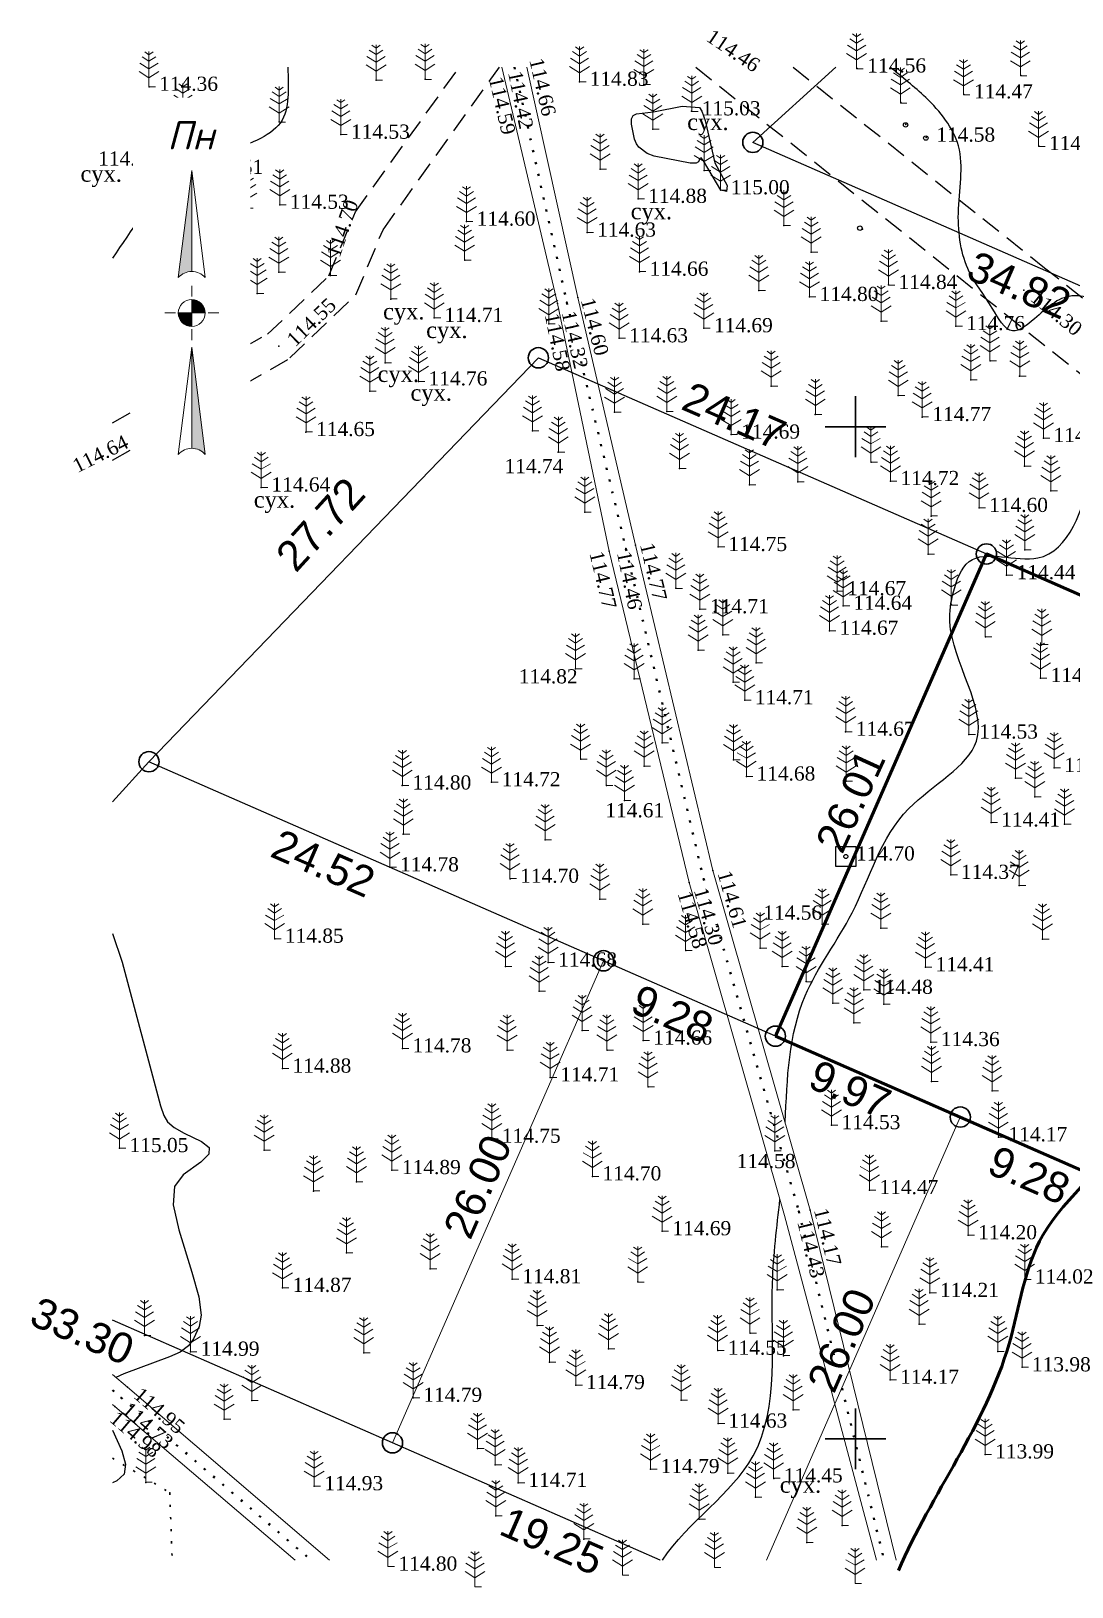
# Model space of a CAD drawing. Header units: millimetres. Extents: x 5405659.3 to 5405748.9, y 5524992.7 to 5525069.5.
# Drawn here: x 5405659.3 to 5405710.7, y 5524992.7 to 5525069.5 of the extents above; entities that cross this region are included whole.
import ezdxf
from ezdxf.enums import TextEntityAlignment as Align

# ---------------------------------------------------------------- set-up
doc = ezdxf.new("R2010")
doc.units = ezdxf.units.MM
doc.set_wipeout_variables(frame=1)
doc.linetypes.add('DASHEDX2', pattern=[1.5, 1, -0.5])
doc.linetypes.add('HIDDEN', pattern=[0.5, 0, -0.5])
for name, color, linetype, lineweight in [('#Лист (текст_ПН)', 250, 'Continuous', 0), ('#Штамп', 250, 'Continuous', 0), ('11900000', 1, 'Continuous', 30), ('Контур', 7, 'HIDDEN', 30), ('рельеф', 7, 'Continuous', 0), ('ТОЧКИ', 7, 'Continuous', 30)]:
    doc.layers.add(name, color=color, linetype=linetype, lineweight=lineweight)
for name, color, linetype in [('SC007', 7, 'Continuous'), ('горизонтали', 42, 'Continuous'), ('дороги', 7, 'Continuous'), ('Ділянки_Межі', 10, 'Continuous'), ('надписи', 7, 'Continuous'), ('отметки', 7, 'Continuous'), ('промеры', 185, 'Continuous'), ('Растительность', 7, 'Continuous'), ('столбы', 7, 'Continuous')]:
    doc.layers.add(name, color=color, linetype=linetype)
doc.styles.get("Standard").update_dxf_attribs({"font": 'arial.ttf'})
doc.styles.add('times', font='times.ttf')
doc.styles.add('Мой_Топо', font='isocpeui.ttf')
doc.linetypes.add('канава 0', pattern='A,0.9,0,["|",Standard,S=0.25,R=0,X=0,Y=0],0.1', length=1)

# ---------------------------------------------------------------- blocks, each defined once
blk = doc.blocks.new('A$C51FE15A3')
at = {"layer": 'Растительность', "color": 94, "lineweight": 0}
for points in [[(-0.201, 1.726), (0, 1.584), (0.201, 1.726)], [(0, 1.75), (0, 0), (0.319, 0)], [(-0.447, 1.172), (0, 0.895), (0.447, 1.172)], [(-0.343, 1.489), (0, 1.267), (0.343, 1.489)], [(-0.493, 0.753), (0, 0.444), (0.493, 0.753)]]:
    blk.add_lwpolyline(points, dxfattribs=at)
blk = doc.blocks.new('SYMBOL902')
at = {"layer": 'SC007'}
blk.add_lwpolyline([(-1.25, -1.25), (-1.25, 1.25), (1.25, 1.25), (1.25, -1.25)], close=True, dxfattribs=at)
blk.add_circle((0, 0), 0.25, dxfattribs=at)
blk = doc.blocks.new('*U5')
at = {"color": 0}
for points in [[(-0.113, 0), (-0.109, -0.029), (-0.097, -0.056)], [(-0.113, 0), (-0.097, -0.056), (0, 0)], [(-0.097, -0.056), (0, -0.113), (0, 0)], [(-0.097, -0.056), (-0.08, -0.08), (-0.056, -0.097)], [(-0.097, -0.056), (-0.056, -0.097), (0, -0.113)], [(-0.056, -0.097), (-0.029, -0.109), (0, -0.113)]]:
    blk.add_solid(points, dxfattribs=at)
blk = doc.blocks.new('*U6')
at = {"color": 0}
for points in [[(0, 0), (0.097, 0.056), (0, 0.113)], [(0.097, 0.056), (0.029, 0.109), (0, 0.113)], [(0, 0), (0.113, 0), (0.097, 0.056)], [(0.097, 0.056), (0.056, 0.097), (0.029, 0.109)], [(0.097, 0.056), (0.08, 0.08), (0.056, 0.097)], [(0.113, 0), (0.109, 0.029), (0.097, 0.056)]]:
    blk.add_solid(points, dxfattribs=at)
blk = doc.blocks.new('*U7')
at = {"color": 0}
for points in [[(0, -1.136), (0.021, -1.138), (0, -0.288)], [(0.021, -1.138), (0.042, -1.142), (0, -0.288)], [(0.042, -1.142), (0.062, -1.15), (0, -0.288)], [(0.062, -1.15), (0.081, -1.16), (0, -0.288)], [(0.081, -1.16), (0.098, -1.173), (0, -0.288)], [(0.098, -1.173), (0.113, -1.188), (0, -0.288)]]:
    blk.add_solid(points, dxfattribs=at)
blk = doc.blocks.new('*U8')
at = {"color": 0}
for points in [[(-0.113, 0.297), (-0.098, 0.312), (0, 1.197)], [(-0.098, 0.312), (-0.081, 0.325), (0, 1.197)], [(-0.081, 0.325), (-0.062, 0.335), (0, 1.197)], [(-0.062, 0.335), (-0.042, 0.343), (0, 1.197)], [(-0.042, 0.343), (-0.021, 0.347), (0, 1.197)], [(-0.021, 0.347), (0, 0.349), (0, 1.197)]]:
    blk.add_solid(points, dxfattribs=at)
blk = doc.blocks.new('#Північ')
at = {"color": 7}
blk.add_wipeout([(-2.901, 10.635), (2.901, 10.635), (2.901, -7.981), (-2.901, -7.981)], dxfattribs=at).dxf.layer = '#Лист (текст_ПН)'
at = {"layer": '#Лист (текст_ПН)'}
for p, q in [((-0.663, 1.748), (0, 7.043)), ((0, 7.043), (0, 2.052)), ((0, 7.043), (0.663, 1.748)), ((0, 1.337), (0, 0.807)), ((-1.337, 0), (-0.807, 0)), ((-0.662, 0), (0.662, 0)), ((0, 0.662), (0, -0.662)), ((1.337, 0), (0.807, 0)), ((0, -1.337), (0, -0.807)), ((-0.663, -6.99), (0, -1.695)), ((0, -1.695), (0.663, -6.99)), ((0, -1.695), (0, -6.686))]:
    blk.add_line(p, q, dxfattribs=at)
at = {"layer": '#Лист (текст_ПН)', "flags": 128}
for points in [[(0, 7.043), (-0.663, 1.748, -0.218585), (0, 2.052)], [(0, 0), (-0.662, 0, 0.414214), (0, -0.662)]]:
    blk.add_lwpolyline(points, format="xyb", close=True, dxfattribs=at)
at = {"layer": '#Лист (текст_ПН)'}
blk.add_circle((0, 0), 0.662, dxfattribs=at)
for centre in [(0, 1.178), (0, -7.56)]:
    blk.add_arc(centre, 0.874, 40.67981, 139.32019, dxfattribs=at)
at = {"layer": '#Лист (текст_ПН)', "xscale": 5.883850111352785, "yscale": 5.883850111352785, "zscale": 5.883850111352785}
for name in ['*U8', '*U5', '*U6', '*U7']:
    blk.add_blockref(name, (0, 0), dxfattribs=at)
at = {"layer": '#Лист (текст_ПН)', "style": 'Мой_Топо'}
blk.add_text('Пн', height=1.4, dxfattribs=at).set_placement((-1.217, 8.077))

msp = doc.modelspace()

# ---------------------------------------------------------------- linework, layer by layer
at = {"layer": '11900000', "color": 7}
for points in [[(5405700, 5525048.5, 0), (5405700, 5525051.5, 0)], [(5405700, 5525048.5, 0), (5405700, 5525051.5, 0)], [(5405698.5, 5525050, 0), (5405701.5, 5525050, 0)], [(5405698.5, 5525050, 0), (5405701.5, 5525050, 0)], [(5405700, 5524998.5, 0), (5405700, 5525001.5, 0)], [(5405700, 5524998.5, 0), (5405700, 5525001.5, 0)], [(5405698.5, 5525000, 0), (5405701.5, 5525000, 0)], [(5405698.5, 5525000, 0), (5405701.5, 5525000, 0)]]:
    msp.add_polyline3d(points, dxfattribs=at)
at = {"layer": 'горизонтали', "color": 32}
for points in [[(5405692.497, 5525063.142, 115), (5405692.377, 5525063.282, 115), (5405692.307, 5525063.252, 115), (5405692.247, 5525063.082, 115), (5405692.127, 5525063.012, 115), (5405691.827, 5525063.012, 115), (5405690.057, 5525063.372, 115), (5405689.717, 5525063.492, 115), (5405689.297, 5525063.812, 115), (5405689.177, 5525063.972, 115), (5405689.077, 5525064.202, 115), (5405688.937, 5525064.952, 115), (5405688.937, 5525065.212, 115), (5405689.017, 5525065.382, 115), (5405689.187, 5525065.452, 115), (5405690.027, 5525065.552, 115), (5405691.437, 5525065.832, 115), (5405692.287, 5525065.762, 115), (5405692.417, 5525065.592, 115), (5405692.577, 5525065.132, 115), (5405693.057, 5525063.042, 115), (5405693.66, 5525061.911, 115), (5405693.628, 5525061.627, 115), (5405693.344, 5525061.682, 115.001)], [(5405693.344, 5525061.682, 115.001), (5405692.497, 5525063.142, 115), (5405692.497, 5525063.142, 115)], [(5405663.289, 5525024.968, 115), (5405663.757, 5525023.542, 115), (5405665.667, 5525016.442, 115), (5405665.827, 5525015.972, 115), (5405666.007, 5525015.662, 115), (5405666.337, 5525015.372, 115), (5405666.827, 5525015.092, 115), (5405667.687, 5525014.692, 115), (5405668.057, 5525014.392, 115), (5405668.047, 5525014.052, 115), (5405667.657, 5525013.662, 115), (5405666.777, 5525013.042, 115), (5405666.357, 5525012.462, 115), (5405666.287, 5525011.562, 115), (5405666.557, 5525010.322, 115), (5405667.207, 5525008.232, 115), (5405667.547, 5525007.002, 115), (5405667.667, 5525006.102, 115), (5405667.577, 5525005.542, 115), (5405667.297, 5525004.942, 115), (5405667.037, 5525004.582, 115), (5405666.637, 5525004.282, 115), (5405666.107, 5525004.042, 115), (5405663.847, 5525003.212, 115), (5405663.456, 5525003.031, 115)], [(5405663.289, 5525000.417, 115), (5405663.747, 5524999.402, 115), (5405663.937, 5524998.742, 115), (5405663.857, 5524998.252, 115), (5405663.497, 5524997.922, 115), (5405663.289, 5524997.826, 115)]]:
    msp.add_polyline3d(points, dxfattribs=at)
for points, knots in [([(5405671.951, 5525067.759), (5405671.978, 5525066.721), (5405672.149, 5525064.608), (5405668.827, 5525063.622), (5405665.712, 5525061.906), (5405664.207, 5525059.729), (5405663.289, 5525058.32)], [248.123054, 248.123054, 248.123054, 248.123054, 250.990412, 254.056617, 256.937883, 261.866109, 261.866109, 261.866109, 261.866109]), ([(5405696.535, 5525015.637), (5405696.618, 5525017.792), (5405696.773, 5525021.579), (5405700.355, 5525026.168), (5405701.587, 5525031.219), (5405707.844, 5525034.322), (5405704.349, 5525038.922), (5405704.793, 5525041.873), (5405705.68, 5525044.271), (5405710.18, 5525042.352), (5405711.775, 5525048.004), (5405713.177, 5525051.642), (5405712.867, 5525056.243), (5405710.199, 5525056.594), (5405709.177, 5525055.586), (5405707.613, 5525054.298), (5405706.635, 5525056.194), (5405705.333, 5525057.741), (5405704.887, 5525060.693), (5405705.598, 5525063.827), (5405703.664, 5525066.228), (5405702.306, 5525067.264), (5405701.726, 5525067.759)], [140.149315, 140.149315, 140.149315, 140.149315, 146.483716, 151.20284, 157.068092, 161.784349, 167.821785, 169.320726, 170.998422, 174.398806, 179.41111, 184.074826, 188.386415, 189.287916, 191.453536, 192.680019, 194.198235, 196.312621, 199.255312, 202.588988, 205.462546, 207.76882, 207.76882, 207.76882, 207.76882]), ([(5405690.459, 5524994.007), (5405691.732, 5524995.913), (5405696.624, 5524998.962), (5405695.588, 5525006.302), (5405696.122, 5525010.46), (5405696.271, 5525011.827)], [116.790216, 116.790216, 116.790216, 116.790216, 123.610397, 132.197679, 136.354561, 136.354561, 136.354561, 136.354561])]:
    msp.add_open_spline(points, degree=3, knots=knots, dxfattribs=at)
at = {"layer": 'горизонтали', "color": 32, "lineweight": 50}
msp.add_open_spline([(5405702.125, 5524993.484), (5405703.747, 5524997.269), (5405707.643, 5525002.208), (5405708.598, 5525010.808), (5405714.124, 5525014.545), (5405713.432, 5525022.399), (5405716.062, 5525028.88), (5405719.178, 5525035.223), (5405722.202, 5525039.918), (5405722.175, 5525046.73), (5405720.523, 5525054.83), (5405720.269, 5525062.253), (5405720.763, 5525066.826), (5405720.701, 5525067.759)], degree=3, knots=[91.7787, 91.7787, 91.7787, 91.7787, 104.226627, 109.852721, 116.696969, 121.509902, 131.971194, 137.362202, 142.856238, 148.280248, 157.138434, 167.759647, 170.593833, 170.593833, 170.593833, 170.593833], dxfattribs=at)
at = {"layer": 'дороги', "color": 7, "linetype": 'DASHEDX2'}
for points, elevation in [([(5405675.289, 5525060.612), (5405680.429, 5525067.759)], 115.262), ([(5405676.656, 5525059.733), (5405682.409, 5525067.759)], 115.262), ([(5405670.949, 5525054.563), (5405673.97, 5525057.445), (5405675.289, 5525060.612)], 114.545), ([(5405672.053, 5525053.405), (5405675.318, 5525056.52), (5405676.656, 5525059.733)], 114.545), ([(5405663.289, 5525050.186), (5405670.953, 5525054.591)], 115.262), ([(5405663.289, 5525048.34), (5405672.049, 5525053.377)], 115.262)]:
    msp.add_lwpolyline(points, dxfattribs=dict(at, elevation=elevation))
for points in [[(5405692.11, 5525067.759), (5405707.395, 5525055.571), (5405726.141, 5525040.719), (5405738.991, 5525030.692), (5405746.033, 5525024.528)], [(5405696.921, 5525067.759), (5405709.261, 5525057.919), (5405727.995, 5525043.077), (5405740.903, 5525033.006), (5405746.033, 5525028.515)]]:
    msp.add_lwpolyline(points, dxfattribs=at)
at = {"layer": 'Ділянки_Межі', "lineweight": 25}
for points in [[(5405663.289, 5525031.469), (5405665.089, 5525033.448), (5405684.332, 5525053.405), (5405706.475, 5525043.711), (5405724.106, 5525035.986), (5405734.055, 5525031.63), (5405736.863, 5525038.043), (5405739.67, 5525044.455), (5405726.827, 5525050.078), (5405694.931, 5525064.048), (5405699.039, 5525067.759)], [(5405690.346, 5524994.007), (5405677.123, 5524999.796), (5405663.289, 5525005.853)]]:
    msp.add_lwpolyline(points, dxfattribs=at)
at = {"layer": 'Ділянки_Межі'}
for points in [[(5405734.568, 5525067.759), (5405726.827, 5525050.078), (5405694.931, 5525064.048)], [(5405694.931, 5525064.048), (5405699.039, 5525067.759)]]:
    msp.add_lwpolyline(points, dxfattribs=at)
msp.add_lwpolyline([(5405665.089, 5525033.448), (5405684.332, 5525053.405), (5405706.475, 5525043.711), (5405696.046, 5525019.889), (5405687.55, 5525023.614)], close=True, dxfattribs=at)
at = {"layer": 'Ділянки_Межі', "lineweight": 50}
msp.add_lwpolyline([(5405696.046, 5525019.889), (5405706.475, 5525043.711), (5405724.106, 5525035.986), (5405713.679, 5525012.169), (5405705.184, 5525015.894)], close=True, dxfattribs=at)
at = {"layer": 'Ділянки_Межі', "lineweight": 0}
for points in [[(5405663.289, 5525031.469), (5405665.089, 5525033.448), (5405687.55, 5525023.614), (5405677.123, 5524999.796), (5405663.289, 5525005.853)], [(5405677.123, 5524999.796), (5405687.55, 5525023.614), (5405696.046, 5525019.889), (5405705.184, 5525015.894), (5405695.601, 5524994.007)], [(5405695.601, 5524994.007), (5405705.184, 5525015.894), (5405713.679, 5525012.169), (5405737.885, 5525001.577), (5405735.048, 5524994.007)], [(5405690.346, 5524994.007), (5405677.123, 5524999.796)]]:
    msp.add_lwpolyline(points, dxfattribs=at)
at = {"layer": 'Контур', "color": 7, "linetype": 'HIDDEN', "elevation": 115.325}
msp.add_lwpolyline([(5405663.289, 5524999.044), (5405666.119, 5524997.33), (5405666.236, 5524994.007)], dxfattribs=at)
at = {"layer": 'отметки', "color": 7}
for p in [(5405700.085, 5525067.698, 114.559), (5405708.171, 5525067.352, 114.366), (5405665.094, 5525066.794, 114.359), (5405676.309, 5525067.121, 114.536), (5405678.737, 5525067.165, 114.502), (5405686.366, 5525067.041, 114.834), (5405689.547, 5525066.905, 114.872), (5405702.238, 5525066.009, 114.525), (5405705.359, 5525066.417, 114.471), (5405666.771, 5525065.209, 114.456), (5405671.518, 5525065.055, 114.496), (5405691.907, 5525065.582, 115.033), (5405674.571, 5525064.428, 114.528), (5405689.988, 5525064.702, 115.074), (5405702.497, 5525064.934, 114.525), (5405703.497, 5525064.282, 114.575), (5405709.065, 5525063.863, 114.376), (5405667.327, 5525062.691, 114.506), (5405687.384, 5525062.717, 114.861), (5405692.53, 5525062.653, 114.989), (5405689.256, 5525061.256, 114.876), (5405693.344, 5525061.682, 115.001), (5405667.481, 5525060.674, 114.562), (5405669.92, 5525060.795, 114.557), (5405671.551, 5525060.966, 114.53), (5405680.785, 5525060.132, 114.599), (5405686.738, 5525059.59, 114.633), (5405696.464, 5525059.943, 115.041), (5405700.356, 5525059.765, 114.953), (5405680.694, 5525058.224, 114.572), (5405697.821, 5525058.622, 114.966), (5405671.512, 5525057.628, 114.601), (5405674.057, 5525057.468, 114.704), (5405689.329, 5525057.658, 114.658), (5405670.439, 5525056.584, 114.607), (5405695.232, 5525056.728, 114.865), (5405701.631, 5525057.003, 114.843), (5405708.328, 5525056.745, 114.299), (5405677.039, 5525056.308, 114.642), (5405685.273, 5525056.081, 114.576), (5405685.743, 5525056.149, 114.325), (5405686.281, 5525056.381, 114.601), (5405697.73, 5525056.409, 114.797), (5405679.187, 5525055.373, 114.706), (5405684.851, 5525055.081, 114.676), (5405701.268, 5525055.218, 114.711), (5405688.319, 5525054.367, 114.63), (5405692.51, 5525054.866, 114.689), (5405704.97, 5525054.97, 114.763), (5405671.501, 5525053.984, 114.545), (5405676.757, 5525053.156, 114.653), (5405706.651, 5525053.252, 114.654), (5405678.406, 5525052.238, 114.763), (5405695.844, 5525051.997, 114.62), (5405705.703, 5525052.315, 114.818), (5405708.116, 5525052.496, 114.881), (5405676.001, 5525051.755, 114.707), (5405702.116, 5525051.539, 114.743), (5405688.098, 5525050.712, 114.734), (5405690.681, 5525050.748, 114.683), (5405698.019, 5525050.603, 114.739), (5405703.302, 5525050.476, 114.77), (5405672.848, 5525049.736, 114.645), (5405684.04, 5525049.792, 114.749), (5405693.857, 5525049.612, 114.692), (5405709.288, 5525049.44, 114.771), (5405685.317, 5525048.735, 114.737), (5405700.772, 5525048.255, 114.775), (5405691.314, 5525047.936, 114.693), (5405701.726, 5525047.315, 114.719), (5405708.361, 5525048.046, 114.721), (5405670.64, 5525046.997, 114.645), (5405694.76, 5525047.131, 114.76), (5405697.148, 5525047.276, 114.717), (5405709.663, 5525046.831, 114.623), (5405686.626, 5525045.779, 114.73), (5405706.108, 5525045.986, 114.596), (5405703.736, 5525045.587, 114.687), (5405687.823, 5525043.851, 114.771), (5405688.657, 5525043.976, 114.464), (5405689.132, 5525044.144, 114.765), (5405693.218, 5525044.056, 114.753), (5405703.592, 5525043.7, 114.55), (5405708.372, 5525043.914, 114.547), (5405691.127, 5525042.015, 114.744), (5405707.467, 5525042.666, 114.439), (5405699.098, 5525041.875, 114.665), (5405699.395, 5525041.152, 114.641), (5405704.744, 5525041.193, 114.501), (5405692.312, 5525040.982, 114.707), (5405693.452, 5525039.722, 114.673), (5405698.716, 5525039.921, 114.673), (5405706.422, 5525039.618, 114.416), (5405692.232, 5525038.956, 114.723), (5405709.207, 5525039.244, 114.361), (5405695.088, 5525038.327, 114.688), (5405686.17, 5525038.04, 114.823), (5405689.062, 5525037.536, 114.722), (5405693.956, 5525037.38, 114.767), (5405709.147, 5525037.582, 114.405), (5405694.528, 5525036.486, 114.706), (5405690.451, 5525034.377, 114.686), (5405699.518, 5525034.929, 114.671), (5405705.612, 5525034.791, 114.527), (5405686.424, 5525033.57, 114.69), (5405693.977, 5525033.537, 114.645), (5405689.562, 5525033.23, 114.668), (5405694.611, 5525032.717, 114.68), (5405709.821, 5525033.139, 114.295), (5405677.609, 5525032.274, 114.801), (5405682.021, 5525032.434, 114.724), (5405687.691, 5525032.279, 114.614), (5405699.544, 5525032.493, 114.642), (5405707.916, 5525032.629, 114.383), (5405688.588, 5525031.527, 114.609), (5405708.86, 5525031.719, 114.335), (5405706.705, 5525030.445, 114.407), (5405677.657, 5525029.865, 114.752), (5405710.339, 5525030.361, 114.286), (5405684.667, 5525029.592, 114.658), (5405676.996, 5525028.23, 114.776), (5405682.934, 5525027.666, 114.699), (5405691.779, 5525027.482, 114.584), (5405692.487, 5525027.669, 114.298), (5405692.958, 5525028.067, 114.615), (5405704.715, 5525027.86, 114.366), (5405708.095, 5525027.334, 114.248), (5405687.365, 5525026.662, 114.577), (5405689.49, 5525025.426, 114.651), (5405698.365, 5525025.421, 114.563), (5405701.256, 5525025.221, 114.528), (5405671.305, 5525024.704, 114.85), (5405695.3, 5525024.236, 114.575), (5405709.25, 5525024.684, 114.236), (5405684.812, 5525023.526, 114.684), (5405691.614, 5525024.122, 114.656), (5405682.706, 5525023.334, 114.743), (5405696.384, 5525023.332, 114.569), (5405703.462, 5525023.293, 114.406), (5405684.373, 5525022.115, 114.673), (5405697.56, 5525022.582, 114.564), (5405700.417, 5525022.179, 114.476), (5405698.883, 5525021.522, 114.587), (5405701.397, 5525021.473, 114.388), (5405699.925, 5525020.546, 114.505), (5405686.497, 5525020.171, 114.71), (5405689.511, 5525019.671, 114.658), (5405677.616, 5525019.284, 114.783), (5405682.79, 5525019.191, 114.681), (5405687.724, 5525019.198, 114.729), (5405703.723, 5525019.597, 114.356), (5405671.681, 5525018.285, 114.881), (5405684.918, 5525017.851, 114.708), (5405689.753, 5525017.38, 114.601), (5405703.765, 5525017.651, 114.299), (5405706.75, 5525017.188, 114.191), (5405698.816, 5525015.493, 114.525), (5405663.629, 5525014.36, 115.049), (5405670.783, 5525014.249, 114.978), (5405682.026, 5525014.823, 114.753), (5405707.063, 5525014.893, 114.167), (5405696.018, 5525014.222, 114.582), (5405677.09, 5525013.271, 114.886), (5405687, 5525012.962, 114.701), (5405673.223, 5525012.237, 114.905), (5405675.339, 5525012.69, 114.887), (5405700.69, 5525012.283, 114.468), (5405697.201, 5525011.239, 114.434), (5405697.77, 5525011.296, 114.172), (5405690.455, 5525010.253, 114.695), (5405705.567, 5525010.053, 114.2), (5405674.847, 5525009.176, 114.899), (5405701.292, 5525009.484, 114.286), (5405678.987, 5525008.391, 114.855), (5405671.69, 5525007.453, 114.874), (5405683.038, 5525007.88, 114.808), (5405689.245, 5525007.743, 114.717), (5405696.139, 5525007.349, 114.495), (5405708.365, 5525007.868, 114.025), (5405703.681, 5525007.201, 114.211), (5405664.868, 5525005.096, 115.098), (5405684.267, 5525005.586, 114.827), (5405694.795, 5525005.212, 114.543), (5405703.144, 5525005.652, 114.181), (5405667.143, 5525004.301, 114.994), (5405687.804, 5525004.437, 114.791), (5405693.195, 5525004.351, 114.547), (5405707.039, 5525004.308, 114.023), (5405675.702, 5525004.239, 114.878), (5405684.884, 5525003.783, 114.809), (5405696.447, 5525004.101, 114.398), (5405708.233, 5525003.531, 113.875), (5405701.715, 5525002.914, 114.175), (5405663.71, 5525002.037, 114.731), (5405664.026, 5525002.544, 114.949), (5405678.147, 5525002.024, 114.794), (5405686.186, 5525002.65, 114.791), (5405663.41, 5525001.585, 114.98), (5405670.173, 5525001.888, 114.965), (5405691.387, 5525001.913, 114.709), (5405696.921, 5525001.425, 114.387), (5405668.812, 5525000.961, 115.002), (5405693.223, 5525000.748, 114.633), (5405681.332, 5524999.519, 114.738), (5405706.407, 5524999.227, 113.988), (5405682.204, 5524998.709, 114.688), (5405689.876, 5524998.499, 114.787), (5405693.694, 5524998.301, 114.491), (5405664.941, 5524997.837, 114.985), (5405666.119, 5524997.33, 114.957), (5405673.253, 5524997.654, 114.931), (5405683.337, 5524997.82, 114.714), (5405695.964, 5524998.04, 114.447), (5405695.068, 5524997.114, 114.358), (5405682.226, 5524996.195, 114.73), (5405692.275, 5524996.031, 114.529), (5405686.585, 5524995.045, 114.631), (5405699.339, 5524995.713, 114.23), (5405697.606, 5524994.865, 114.245)]:
    msp.add_point(p, dxfattribs=at)
at = {"layer": 'рельеф', "color": 7, "linetype": 'канава 0'}
for points, elevation in [([(5405682.525, 5525067.759), (5405685.27, 5525056.08), (5405687.823, 5525043.851), (5405691.78, 5525027.48), (5405696.498, 5525011.035), (5405701.034, 5524994.007)], 114.59), ([(5405702.021, 5524994.007), (5405697.77, 5525011.296), (5405692.958, 5525028.067), (5405689.132, 5525044.144), (5405686.281, 5525056.381), (5405683.764, 5525067.759)], 113.553), ([(5405674.017, 5524994.007), (5405664.026, 5525002.544), (5405663.289, 5525003.173)], 113.66), ([(5405663.289, 5525001.689), (5405663.41, 5525001.585), (5405672.317, 5524994.007)], 113.39)]:
    msp.add_lwpolyline(points, dxfattribs=dict(at, elevation=elevation))
at = {"layer": 'рельеф', "color": 7, "linetype": 'HIDDEN', "lineweight": 40}
for points, elevation in [([(5405683.152, 5525067.759), (5405685.74, 5525056.14), (5405688.66, 5525043.97), (5405692.49, 5525027.67), (5405697.2, 5525011.24), (5405701.416, 5524994.007)], 114.42), ([(5405663.289, 5525002.393), (5405663.7, 5525002.04), (5405673.098, 5524994.007)], 113.4)]:
    msp.add_lwpolyline(points, dxfattribs=dict(at, elevation=elevation))
at = {"layer": 'столбы', "color": 7}
for centre in [(5405702.48, 5525064.91, 114.53), (5405703.48, 5525064.26, 114.58), (5405700.22, 5525059.81, 114.89)]:
    msp.add_circle(centre, 0.11, dxfattribs=at)
at = {"layer": 'ТОЧКИ'}
for centre in [(5405694.931, 5525064.048, 107.24), (5405684.332, 5525053.405), (5405706.475, 5525043.711), (5405665.089, 5525033.448), (5405687.55, 5525023.614, 107.24), (5405696.046, 5525019.889, 107.24), (5405705.184, 5525015.894, 107.24), (5405677.123, 5524999.796)]:
    msp.add_circle(centre, 0.5, dxfattribs=at)

# ---------------------------------------------------------------- block references
at = {"layer": 'отметки', "color": 7, "xscale": 0.400000000372529, "yscale": 0.400000000372529, "zscale": 0.400000000372529}
msp.add_blockref('SYMBOL902', (5405699.527, 5525028.766, 114.703), dxfattribs=at)
at = {"layer": 'Растительность', "color": 7}
for p in [(5405676.31, 5525067.12, 114.54), (5405678.73, 5525067.16, 114.5), (5405700.06, 5525067.68, 114.56), (5405708.15, 5525067.33, 114.37), (5405665.09, 5525066.79, 114.36), (5405686.37, 5525067.04, 114.83), (5405689.55, 5525066.9, 114.87), (5405705.34, 5525066.39, 114.47), (5405691.91, 5525065.58, 115.03), (5405702.22, 5525065.99, 114.53), (5405666.77, 5525065.21, 114.46), (5405671.52, 5525065.05, 114.5), (5405674.57, 5525064.43, 114.53), (5405689.99, 5525064.7, 115.07), (5405709.05, 5525063.84, 114.38), (5405667.33, 5525062.69, 114.51), (5405687.38, 5525062.72, 114.86), (5405692.53, 5525062.65, 114.99), (5405693.34, 5525061.68, 115), (5405671.55, 5525060.96, 114.53), (5405689.26, 5525061.26, 114.88), (5405667.48, 5525060.67, 114.56), (5405669.92, 5525060.79, 114.56), (5405680.78, 5525060.13, 114.6), (5405686.74, 5525059.59, 114.63), (5405696.47, 5525059.94, 115.04), (5405697.82, 5525058.62, 114.97), (5405680.69, 5525058.22, 114.57), (5405671.51, 5525057.63, 114.6), (5405674.06, 5525057.47, 114.7), (5405689.33, 5525057.66, 114.66), (5405670.44, 5525056.58, 114.61), (5405677.04, 5525056.31, 114.64), (5405695.23, 5525056.73, 114.87), (5405697.73, 5525056.41, 114.8), (5405701.63, 5525057, 114.84), (5405679.19, 5525055.37, 114.71), (5405684.85, 5525055.08, 114.68), (5405692.51, 5525054.87, 114.69), (5405701.27, 5525055.22, 114.71), (5405704.97, 5525054.97, 114.76), (5405688.32, 5525054.37, 114.63), (5405706.65, 5525053.25, 114.65), (5405676.76, 5525053.16, 114.65), (5405708.12, 5525052.5, 114.88), (5405676, 5525051.75, 114.71), (5405678.41, 5525052.24, 114.76), (5405695.84, 5525052, 114.62), (5405705.7, 5525052.32, 114.82), (5405702.12, 5525051.54, 114.74), (5405688.1, 5525050.71, 114.73), (5405690.68, 5525050.75, 114.68), (5405698.02, 5525050.6, 114.74), (5405703.3, 5525050.48, 114.77), (5405672.85, 5525049.74, 114.65), (5405684.04, 5525049.79, 114.75), (5405693.86, 5525049.61, 114.69), (5405709.29, 5525049.44, 114.77), (5405685.32, 5525048.74, 114.74), (5405691.31, 5525047.94, 114.69), (5405700.77, 5525048.25, 114.77), (5405708.361, 5525048.046, 114.721), (5405694.76, 5525047.13, 114.76), (5405697.15, 5525047.28, 114.72), (5405701.73, 5525047.31, 114.72), (5405670.64, 5525047, 114.64), (5405709.663, 5525046.831, 114.623), (5405686.63, 5525045.78, 114.73), (5405703.74, 5525045.59, 114.69), (5405706.108, 5525045.986, 114.596), (5405693.22, 5525044.06, 114.75), (5405703.59, 5525043.7, 114.55), (5405708.372, 5525043.914, 114.547), (5405707.467, 5525042.666, 114.439), (5405691.13, 5525042.01, 114.74), (5405699.1, 5525041.88, 114.67), (5405692.31, 5525040.98, 114.71), (5405699.4, 5525041.15, 114.64), (5405704.74, 5525041.19, 114.5), (5405693.45, 5525039.72, 114.67), (5405698.72, 5525039.92, 114.67), (5405706.42, 5525039.62, 114.42), (5405692.23, 5525038.96, 114.72), (5405709.207, 5525039.244, 114.361), (5405686.17, 5525038.04, 114.82), (5405695.09, 5525038.33, 114.69), (5405689.06, 5525037.54, 114.72), (5405693.96, 5525037.38, 114.77), (5405709.147, 5525037.582, 114.405), (5405694.53, 5525036.49, 114.71), (5405699.52, 5525034.93, 114.67), (5405705.61, 5525034.79, 114.53), (5405690.45, 5525034.38, 114.69), (5405686.42, 5525033.57, 114.69), (5405693.98, 5525033.54, 114.64), (5405689.56, 5525033.23, 114.67), (5405694.61, 5525032.72, 114.68), (5405699.54, 5525032.49, 114.64), (5405707.916, 5525032.629, 114.383), (5405709.821, 5525033.139, 114.295), (5405677.61, 5525032.27, 114.8), (5405682.02, 5525032.43, 114.72), (5405687.69, 5525032.28, 114.61), (5405708.86, 5525031.719, 114.335), (5405688.59, 5525031.53, 114.61), (5405706.705, 5525030.445, 114.407), (5405710.339, 5525030.361, 114.286), (5405677.66, 5525029.87, 114.75), (5405684.67, 5525029.59, 114.66), (5405677, 5525028.23, 114.78), (5405704.72, 5525027.86, 114.37), (5405682.93, 5525027.67, 114.7), (5405708.095, 5525027.334, 114.248), (5405687.37, 5525026.66, 114.58), (5405689.49, 5525025.43, 114.65), (5405698.36, 5525025.42, 114.56), (5405701.26, 5525025.22, 114.53), (5405671.3, 5525024.7, 114.85), (5405691.61, 5525024.12, 114.66), (5405695.3, 5525024.24, 114.57), (5405709.25, 5525024.684, 114.236), (5405682.71, 5525023.33, 114.74), (5405684.81, 5525023.53, 114.68), (5405696.38, 5525023.33, 114.57), (5405703.46, 5525023.29, 114.41), (5405697.56, 5525022.58, 114.56), (5405684.37, 5525022.11, 114.67), (5405700.42, 5525022.18, 114.48), (5405698.88, 5525021.52, 114.59), (5405701.4, 5525021.47, 114.39), (5405699.93, 5525020.54, 114.5), (5405686.5, 5525020.17, 114.71), (5405689.51, 5525019.67, 114.66), (5405703.723, 5525019.597, 114.356), (5405677.62, 5525019.28, 114.78), (5405682.79, 5525019.19, 114.68), (5405687.72, 5525019.2, 114.73), (5405671.68, 5525018.29, 114.88), (5405684.92, 5525017.85, 114.71), (5405689.75, 5525017.38, 114.6), (5405703.765, 5525017.651, 114.299), (5405706.75, 5525017.188, 114.191), (5405682.03, 5525014.82, 114.75), (5405698.816, 5525015.493, 114.525), (5405707.063, 5525014.893, 114.167), (5405663.63, 5525014.36, 115.05), (5405670.78, 5525014.25, 114.98), (5405696.02, 5525014.23, 114.58), (5405677.09, 5525013.27, 114.89), (5405675.34, 5525012.69, 114.89), (5405687, 5525012.96, 114.7), (5405673.22, 5525012.24, 114.9), (5405700.69, 5525012.283, 114.468), (5405690.45, 5525010.25, 114.69), (5405701.292, 5525009.484, 114.286), (5405705.567, 5525010.053, 114.2), (5405674.85, 5525009.18, 114.9), (5405678.99, 5525008.39, 114.85), (5405683.04, 5525007.88, 114.81), (5405671.69, 5525007.45, 114.87), (5405689.24, 5525007.74, 114.72), (5405696.14, 5525007.36, 114.49), (5405703.681, 5525007.201, 114.211), (5405708.365, 5525007.868, 114.025), (5405684.27, 5525005.59, 114.83), (5405703.144, 5525005.652, 114.181), (5405664.87, 5525005.1, 115.1), (5405694.79, 5525005.22, 114.54), (5405667.14, 5525004.3, 114.99), (5405675.7, 5525004.24, 114.88), (5405687.8, 5525004.44, 114.79), (5405693.19, 5525004.36, 114.55), (5405696.44, 5525004.11, 114.4), (5405707.039, 5525004.308, 114.023), (5405684.88, 5525003.78, 114.81), (5405708.233, 5525003.531, 113.875), (5405686.19, 5525002.65, 114.79), (5405701.715, 5525002.914, 114.175), (5405670.17, 5525001.89, 114.97), (5405678.15, 5525002.02, 114.79), (5405691.39, 5525001.91, 114.71), (5405668.81, 5525000.96, 115), (5405696.92, 5525001.43, 114.39), (5405693.22, 5525000.75, 114.63), (5405681.33, 5524999.52, 114.74), (5405682.2, 5524998.71, 114.69), (5405706.407, 5524999.227, 113.988), (5405689.88, 5524998.5, 114.79), (5405693.69, 5524998.3, 114.49), (5405695.96, 5524998.05, 114.45), (5405664.93, 5524997.85, 114.99), (5405673.25, 5524997.65, 114.93), (5405683.34, 5524997.82, 114.71), (5405695.06, 5524997.12, 114.36), (5405682.23, 5524996.19, 114.73), (5405692.28, 5524996.03, 114.53), (5405699.34, 5524995.72, 114.23), (5405686.58, 5524995.06, 114.63), (5405697.6, 5524994.87, 114.25), (5405676.9, 5524993.69, 114.8), (5405693.03, 5524993.63, 114.44), (5405681.2, 5524992.68, 114.74), (5405688.49, 5524993.26, 114.57), (5405699.98, 5524992.85, 114.08)]:
    msp.add_blockref('A$C51FE15A3', p, dxfattribs=at)

# ---------------------------------------------------------------- texts
at = {"layer": 'надписи', "color": 7, "style": 'times'}
for p in [(5405691.686, 5525065.455, 111.861), (5405661.704, 5525062.901, 111.861), (5405688.894, 5525061.047, 111.861), (5405676.657, 5525056.097, 111.861), (5405678.786, 5525055.178, 111.861), (5405676.389, 5525053.01, 111.861), (5405678.013, 5525052.081, 111.861), (5405670.268, 5525046.798, 111.861), (5405696.262, 5524998.13, 111.861)]:
    msp.add_text('сух.', height=0.8, dxfattribs=at).set_placement(p, align=Align.TOP_LEFT)
at = {"layer": 'отметки', "color": 7, "style": 'times'}
for s, rotation, p in [('114.46', 325.90773, (5405692.959, 5525069.688, 114.458)), ('114.66', 283.03944, (5405684.562, 5525068.28, 114.665)), ('114.42', 281.5553, (5405683.518, 5525067.638, 114.42)), ('114.59', 283.12817, (5405682.562, 5525067.359, 114.588)), ('114.70', 71.01674, (5405673.84, 5525058.537, 114.704)), ('114.30', 320.75274, (5405709.032, 5525056.816, 114.299)), ('114.55', 44.03985, (5405671.824, 5525054.408, 114.545)), ('114.60', 284.47955, (5405687.099, 5525056.439, 114.601)), ('114.58', 281.61213, (5405685.328, 5525055.674, 114.576)), ('114.32', 282.73535, (5405686.164, 5525055.792, 114.325)), ('114.64', 26.54829, (5405661.23, 5525048.323, 114.637)), ('114.77', 283.38623, (5405690.032, 5525044.332, 114.765)), ('114.77', 283.58822, (5405687.53, 5525043.922, 114.771)), ('114.46', 281.47823, (5405688.899, 5525043.911, 114.464)), ('114.61', 286.00945, (5405693.853, 5525028.138, 114.615)), ('114.58', 286.00719, (5405691.879, 5525027.136, 114.59)), ('114.30', 285.99605, (5405692.68, 5525027.3, 114.298)), ('114.17', 283.81503, (5405698.624, 5525011.473, 114.172)), ('114.43', 283.7483, (5405697.804, 5525010.872, 114.434)), ('114.95', 319.48538, (5405664.731, 5525002.599, 114.949)), ('114.98', 319.60764, (5405663.541, 5525001.429, 114.98)), ('114.73', 319.0267, (5405664.177, 5525001.876, 114.731))]:
    msp.add_text(s, height=0.7, rotation=rotation, dxfattribs=at).set_placement(p, align=Align.TOP_LEFT)
for s, p in [('114.56', (5405700.585, 5525068.198, 114.559)), ('114.36', (5405665.594, 5525067.294, 114.359)), ('114.83', (5405686.866, 5525067.541, 114.834)), ('114.47', (5405705.859, 5525066.917, 114.471)), ('115.03', (5405692.407, 5525066.082, 115.033)), ('114.53', (5405675.071, 5525064.928, 114.528)), ('114.58', (5405703.997, 5525064.782, 114.575)), ('114.38', (5405709.565, 5525064.363, 114.376)), ('114.31', (5405662.576, 5525063.6, 114.312)), ('114.51', (5405667.827, 5525063.191, 114.506)), ('115.00', (5405693.844, 5525062.182, 115.001)), ('114.53', (5405672.051, 5525061.466, 114.53)), ('114.88', (5405689.756, 5525061.756, 114.876)), ('114.60', (5405681.285, 5525060.632, 114.599)), ('114.63', (5405687.238, 5525060.09, 114.633)), ('114.66', (5405689.829, 5525058.158, 114.658)), ('114.84', (5405702.131, 5525057.503, 114.843)), ('114.80', (5405698.23, 5525056.909, 114.797)), ('114.71', (5405679.687, 5525055.873, 114.706)), ('114.69', (5405693.01, 5525055.366, 114.689)), ('114.76', (5405705.47, 5525055.47, 114.763)), ('114.63', (5405688.819, 5525054.867, 114.63)), ('114.76', (5405678.906, 5525052.738, 114.763)), ('114.77', (5405703.802, 5525050.976, 114.77)), ('114.65', (5405673.348, 5525050.236, 114.645)), ('114.69', (5405694.357, 5525050.112, 114.692)), ('114.77', (5405709.788, 5525049.94, 114.771)), ('114.74', (5405682.656, 5525048.402, 114.737)), ('114.64', (5405671.14, 5525047.497, 114.645)), ('114.72', (5405702.226, 5525047.815, 114.719)), ('114.60', (5405706.608, 5525046.486, 114.596)), ('114.75', (5405693.718, 5525044.556, 114.753)), ('114.44', (5405707.967, 5525043.166, 114.439)), ('114.67', (5405699.598, 5525042.375, 114.665)), ('114.71', (5405692.812, 5525041.482, 114.707)), ('114.64', (5405699.895, 5525041.652, 114.641)), ('114.67', (5405699.216, 5525040.421, 114.673)), ('114.40', (5405709.647, 5525038.082, 114.405)), ('114.82', (5405683.365, 5525038.017, 114.823)), ('114.71', (5405695.028, 5525036.986, 114.706)), ('114.67', (5405700.018, 5525035.429, 114.671)), ('114.53', (5405706.112, 5525035.291, 114.527)), ('114.29', (5405710.321, 5525033.639, 114.295)), ('114.80', (5405678.109, 5525032.774, 114.801)), ('114.72', (5405682.521, 5525032.934, 114.724)), ('114.68', (5405695.111, 5525033.217, 114.68)), ('114.61', (5405687.641, 5525031.401, 114.609)), ('114.41', (5405707.205, 5525030.945, 114.407)), ('114.70', (5405700.028, 5525029.267, 114.703)), ('114.78', (5405677.496, 5525028.73, 114.776)), ('114.70', (5405683.434, 5525028.166, 114.699)), ('114.37', (5405705.215, 5525028.36, 114.366)), ('114.56', (5405695.447, 5525026.345, 114.563)), ('114.85', (5405671.805, 5525025.204, 114.85)), ('114.68', (5405685.312, 5525024.026, 114.684)), ('114.41', (5405703.962, 5525023.793, 114.406)), ('114.48', (5405700.917, 5525022.679, 114.476)), ('114.78', (5405678.116, 5525019.784, 114.783)), ('114.66', (5405690.011, 5525020.171, 114.658)), ('114.36', (5405704.223, 5525020.097, 114.356)), ('114.88', (5405672.181, 5525018.785, 114.881)), ('114.71', (5405685.418, 5525018.351, 114.708)), ('114.53', (5405699.316, 5525015.993, 114.525)), ('114.75', (5405682.526, 5525015.323, 114.753)), ('114.17', (5405707.563, 5525015.393, 114.167)), ('115.05', (5405664.129, 5525014.86, 115.049)), ('114.89', (5405677.59, 5525013.771, 114.886)), ('114.70', (5405687.5, 5525013.462, 114.701)), ('114.58', (5405694.131, 5525014.069, 114.582)), ('114.47', (5405701.19, 5525012.783, 114.468)), ('114.69', (5405690.955, 5525010.753, 114.695)), ('114.20', (5405706.067, 5525010.553, 114.2)), ('114.81', (5405683.538, 5525008.38, 114.808)), ('114.02', (5405708.865, 5525008.368, 114.025)), ('114.87', (5405672.19, 5525007.953, 114.874)), ('114.21', (5405704.181, 5525007.701, 114.211)), ('114.99', (5405667.643, 5525004.801, 114.994)), ('114.55', (5405693.695, 5525004.851, 114.547)), ('113.98', (5405708.723, 5525004.027, 113.982)), ('114.79', (5405686.686, 5525003.15, 114.791)), ('114.17', (5405702.215, 5525003.414, 114.175)), ('114.79', (5405678.647, 5525002.524, 114.794)), ('114.63', (5405693.723, 5525001.248, 114.633)), ('113.99', (5405706.907, 5524999.727, 113.988)), ('114.79', (5405690.376, 5524998.999, 114.787)), ('114.93', (5405673.753, 5524998.154, 114.931)), ('114.71', (5405683.837, 5524998.32, 114.714)), ('114.45', (5405696.464, 5524998.54, 114.447)), ('114.80', (5405677.417, 5524994.182, 114.802))]:
    msp.add_text(s, height=0.7, dxfattribs=at).set_placement(p, align=Align.TOP_LEFT)
at = {"layer": 'промеры', "char_height": 1.5, "attachment_point": 1}
for s, insert, rotation in [('34.82', (5405705.994, 5525058.731), 336.4763), ('24.17', (5405691.913, 5525052.267), 336.4763), ('27.72', (5405671.238, 5525043.745), 47.66028), ('26.01', (5405697.983, 5525029.45), 65.48217), ('24.52', (5405671.605, 5525030.167), 336.4763), ('9.28', (5405689.39, 5525022.49), 336.4763), ('9.97', (5405698.171, 5525018.768), 336.4763), ('26.00', (5405679.59, 5525010.363), 66.37949), ('9.28', (5405707.022, 5525014.53), 336.4763), ('26.00', (5405697.567, 5525002.772, 107.24), 66.37949), ('33.30', (5405659.694, 5525007.059), 336.4763), ('19.25', (5405682.912, 5524996.687), 336.35584)]:
    msp.add_mtext(s, dxfattribs=dict(at, insert=insert, rotation=rotation))

# ---------------------------------------------------------------- next in the draw order: block references
at = {"layer": '#Штамп'}
msp.add_blockref('#Північ', (5405667.202, 5525055.617, 1045.373), dxfattribs=at)

doc.saveas('drawing.dxf')
